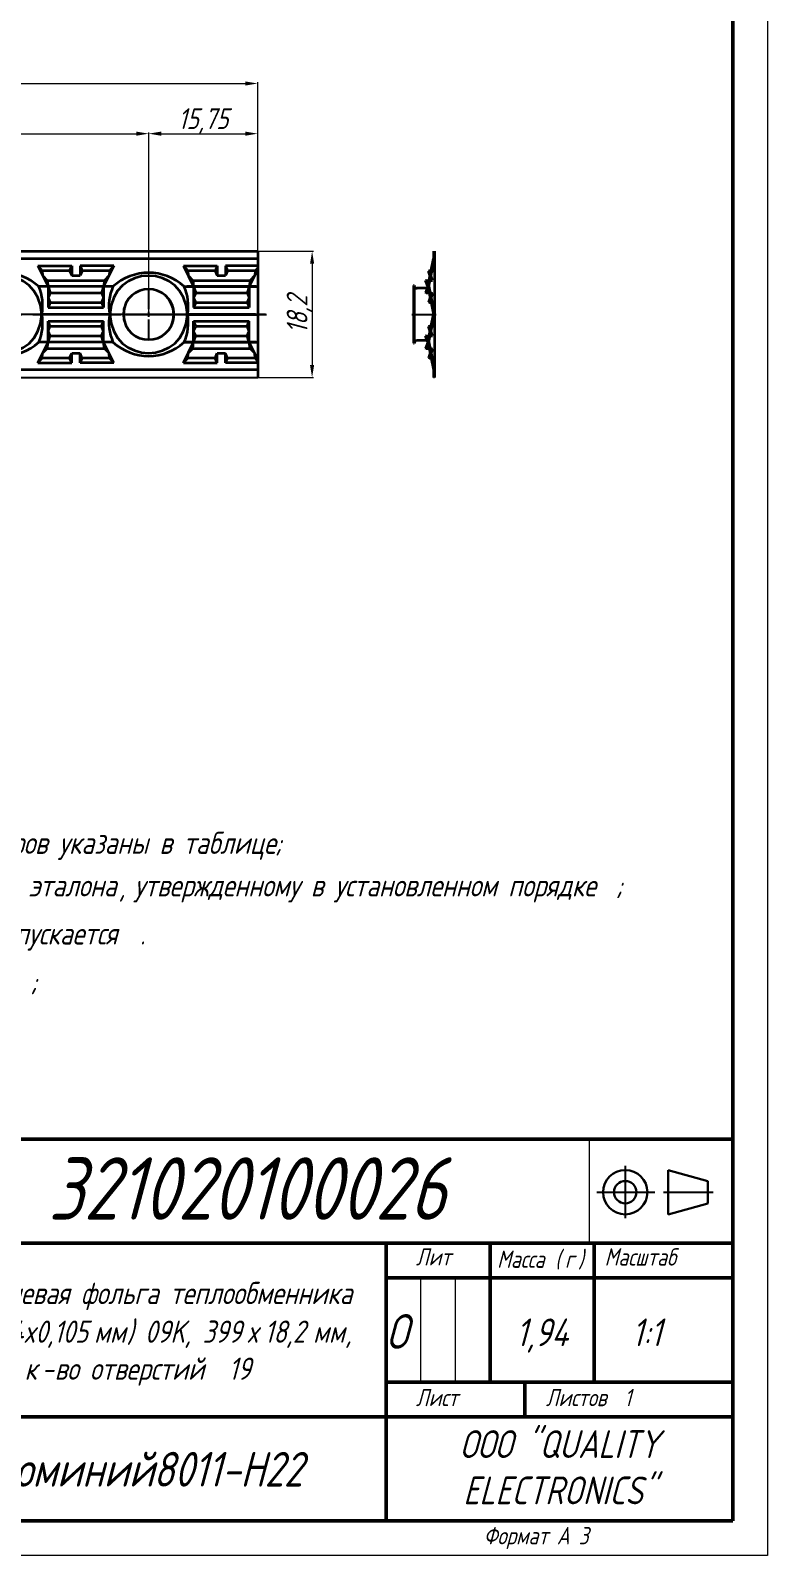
# Model space of a CAD drawing. Header units: millimetres. Extents: x 937859 to 970574, y 987894 to 996517.
# Drawn here: x 940379.3 to 940485.5, y 989516.6 to 989736.4 of the extents above; entities that cross this region are included whole.
import ezdxf

# ---------------------------------------------------------------- set-up
doc = ezdxf.new("R2010")
doc.units = ezdxf.units.MM
doc.header["$LTSCALE"] = 0.5
doc.linetypes.add('CENTER2', pattern=[28.575, 19.05, -3.175, 3.175, -3.175])
doc.layers.add('layer 1', color=7, linetype='Continuous')
doc.layers.add('Text', color=7, linetype='Continuous')
doc.layers.add('MD_Annotation', color=7, linetype='Continuous', lineweight=20)
doc.styles.add('MtXpl_Calibri', font='GOST_A.TTF', dxfattribs={"oblique": 15})
doc.styles.get("Standard").update_dxf_attribs({"font": 'GOST_A.TTF', "oblique": 15})

msp = doc.modelspace()

# ---------------------------------------------------------------- linework, layer by layer
at = {"lineweight": 5}
for p, q in [((940485.542, 989813.584), (940485.542, 989516.584)), ((940203.979, 989728.727), (940410.241, 989728.727)), ((940412.041, 989695.514), (940412.041, 989728.907)), ((940209.217, 989721.497), (940394.514, 989721.497)), ((940396.314, 989695.52), (940396.314, 989721.677)), ((940396.314, 989695.52), (940396.314, 989721.677)), ((940398.114, 989721.497), (940410.241, 989721.497)), ((940412.041, 989695.514), (940412.041, 989721.677)), ((940412.103, 989704.546), (940420.055, 989704.546)), ((940419.875, 989702.746), (940419.875, 989688.156)), ((940412.103, 989686.356), (940420.055, 989686.356)), ((940459.854, 989561.584), (940459.854, 989576.584)), ((940435.542, 989541.584), (940435.542, 989556.584)), ((940440.542, 989541.584), (940440.542, 989556.584)), ((940440.542, 989541.584), (940440.542, 989556.584)), ((940485.542, 989516.584), (940065.542, 989516.584))]:
    msp.add_line(p, q, dxfattribs=at)
at = {"lineweight": 50}
for p, q in [((940480.542, 989808.584), (940480.542, 989521.584)), ((940295.542, 989576.584), (940480.542, 989576.584)), ((940480.542, 989576.584), (940480.542, 989521.584)), ((940360.542, 989561.584), (940480.542, 989561.584)), ((940430.542, 989561.584), (940430.542, 989521.584)), ((940445.542, 989541.584), (940445.542, 989561.584)), ((940445.542, 989541.584), (940445.542, 989561.584)), ((940460.542, 989541.584), (940460.542, 989561.584)), ((940460.542, 989541.584), (940460.542, 989561.584)), ((940430.542, 989556.584), (940480.542, 989556.584)), ((940430.542, 989541.584), (940480.542, 989541.584)), ((940450.542, 989536.584), (940450.542, 989541.584)), ((940360.542, 989536.584), (940480.542, 989536.584)), ((940480.542, 989521.584), (940085.542, 989521.584)), ((940480.542, 989521.584), (940295.542, 989521.584))]:
    msp.add_line(p, q, dxfattribs=at)
at = {"linetype": 'CENTER2'}
for p, q in [((940396.314, 989696.188), (940396.314, 989699.231)), ((940208.147, 989695.451), (940413.28, 989695.451)), ((940392.54, 989695.457), (940395.583, 989695.457)), ((940396.314, 989691.683), (940396.314, 989694.726)), ((940397.045, 989695.457), (940400.088, 989695.457))]:
    msp.add_line(p, q, dxfattribs=at)
for p, q in [((940413.153, 989695.457), (940201.33, 989695.457)), ((940434.259, 989695.446), (940437.756, 989695.446)), ((940307.11, 989686.356), (940412.041, 989686.356)), ((940437.501, 989686.356), (940437.362, 989686.356)), ((940480.542, 989576.584), (940480.542, 989521.584)), ((940465.032, 989572.748), (940465.032, 989565.204)), ((940460.938, 989568.939), (940469.313, 989568.939)), ((940470.55, 989568.939), (940477.689, 989568.939))]:
    msp.add_line(p, q)
at = {"linetype": 'Continuous'}
for p, q in [((940395.948, 989695.457), (940396.679, 989695.457)), ((940396.314, 989695.092), (940396.314, 989695.823))]:
    msp.add_line(p, q, dxfattribs=at)
at = {"lineweight": 30}
for p, q in [((940471.202, 989572.134), (940476.94, 989570.556)), ((940471.202, 989568.939), (940471.202, 989572.134)), ((940476.94, 989570.556), (940476.94, 989568.939)), ((940471.202, 989565.743), (940471.202, 989568.939)), ((940476.94, 989567.321), (940471.202, 989565.743)), ((940476.94, 989568.939), (940476.94, 989567.321))]:
    msp.add_line(p, q, dxfattribs=at)
msp.add_circle((940396.314, 989695.457), 3.654)
msp.add_circle((940396.314, 989695.457), 3.654)
for radius in [3.196, 1.618]:
    msp.add_circle((940465.032, 989568.939), radius, dxfattribs=at)
at = {"lineweight": 5}
for points in [[(940410.241, 989729.027), (940410.241, 989728.427), (940412.041, 989728.727)], [(940394.514, 989721.797), (940394.514, 989721.197), (940396.314, 989721.497)], [(940398.114, 989721.797), (940398.114, 989721.197), (940396.314, 989721.497)], [(940410.241, 989721.797), (940410.241, 989721.197), (940412.041, 989721.497)], [(940419.575, 989702.746), (940420.175, 989702.746), (940419.875, 989704.546)], [(940419.575, 989688.156), (940420.175, 989688.156), (940419.875, 989686.356)]]:
    msp.add_solid(points, dxfattribs=at)
at = {"layer": 'layer 1', "lineweight": 35}
for points in [[(940307.11, 989704.546), (940307.11, 989704.546), (940412.041, 989704.546), (940412.041, 989704.546)], [(940412.041, 989703.436), (940412.041, 989703.436), (940307.11, 989703.436), (940307.11, 989703.436)], [(940412.041, 989703.436), (940412.041, 989703.436), (940307.11, 989703.436), (940307.11, 989703.436)], [(940412.041, 989704.546), (940412.041, 989704.546), (940412.041, 989695.451), (940412.041, 989686.356)], [(940436.575, 989699.458), (940436.575, 989699.458), (940437.362, 989703.436), (940437.362, 989703.436)], [(940436.691, 989699.458), (940436.691, 989699.458), (940437.501, 989703.436), (940437.501, 989703.436)], [(940437.362, 989704.546), (940437.362, 989704.546), (940437.362, 989703.436), (940437.362, 989703.436)], [(940437.501, 989704.546), (940437.501, 989704.546), (940437.501, 989695.451), (940437.501, 989686.356)], [(940380.911, 989695.457), (940380.548, 989702.896), (940370.085, 989702.876), (940369.717, 989695.457)], [(940380.471, 989699.458), (940377.545, 989702.096), (940373.093, 989702.126), (940370.179, 989699.458)], [(940380.309, 989702.442), (940380.309, 989702.442), (940385.212, 989702.442), (940385.212, 989702.442)], [(940380.309, 989702.442), (940380.309, 989702.442), (940380.957, 989701.748), (940380.957, 989701.748)], [(940380.309, 989702.442), (940380.309, 989702.442), (940381.813, 989699.458), (940381.813, 989699.458)], [(940380.957, 989701.748), (940380.957, 989701.748), (940381.003, 989701.054), (940381.003, 989701.054)], [(940385.212, 989701.748), (940385.212, 989701.748), (940380.957, 989701.748), (940380.957, 989701.748)], [(940381.003, 989701.054), (940381.003, 989701.054), (940381.674, 989700.36), (940381.674, 989700.36)], [(940385.212, 989702.442), (940385.212, 989702.442), (940384.912, 989701.748), (940384.912, 989701.748)], [(940384.912, 989701.748), (940384.912, 989701.748), (940385.212, 989701.054), (940385.212, 989701.054)], [(940385.212, 989702.442), (940385.212, 989702.442), (940385.212, 989701.054), (940385.212, 989701.054)], [(940385.212, 989701.054), (940385.212, 989701.054), (940386.415, 989701.054), (940386.415, 989701.054)], [(940391.295, 989702.442), (940391.295, 989702.442), (940386.415, 989702.442), (940386.415, 989702.442)], [(940386.415, 989702.442), (940386.415, 989702.442), (940386.415, 989701.054), (940386.415, 989701.054)], [(940386.415, 989702.442), (940386.415, 989702.442), (940386.716, 989701.748), (940386.716, 989701.748)], [(940390.647, 989701.748), (940390.647, 989701.748), (940386.415, 989701.748), (940386.415, 989701.748)], [(940386.716, 989701.748), (940386.716, 989701.748), (940386.415, 989701.054), (940386.415, 989701.054)], [(940391.295, 989702.442), (940391.295, 989702.442), (940389.815, 989699.458), (940389.815, 989699.458)], [(940390.601, 989701.054), (940390.601, 989701.054), (940389.93, 989700.36), (940389.93, 989700.36)], [(940390.647, 989701.748), (940390.647, 989701.748), (940390.601, 989701.054), (940390.601, 989701.054)], [(940391.295, 989702.442), (940391.295, 989702.442), (940390.647, 989701.748), (940390.647, 989701.748)], [(940401.911, 989695.457), (940401.564, 989702.876), (940391.023, 989702.886), (940390.717, 989695.457)], [(940401.448, 989699.458), (940398.523, 989702.113), (940394.081, 989702.113), (940391.156, 989699.458)], [(940401.309, 989702.442), (940401.309, 989702.442), (940406.189, 989702.442), (940406.189, 989702.442)], [(940401.309, 989702.442), (940401.309, 989702.442), (940401.957, 989701.748), (940401.957, 989701.748)], [(940401.309, 989702.442), (940401.309, 989702.442), (940402.79, 989699.458), (940402.79, 989699.458)], [(940401.957, 989701.748), (940401.957, 989701.748), (940402.003, 989701.054), (940402.003, 989701.054)], [(940406.189, 989701.748), (940406.189, 989701.748), (940401.957, 989701.748), (940401.957, 989701.748)], [(940402.003, 989701.054), (940402.003, 989701.054), (940402.674, 989700.36), (940402.674, 989700.36)], [(940406.189, 989702.442), (940406.189, 989702.442), (940405.889, 989701.748), (940405.889, 989701.748)], [(940405.889, 989701.748), (940405.889, 989701.748), (940406.189, 989701.054), (940406.189, 989701.054)], [(940406.189, 989702.442), (940406.189, 989702.442), (940406.189, 989701.054), (940406.189, 989701.054)], [(940406.189, 989701.054), (940406.189, 989701.054), (940407.392, 989701.054), (940407.392, 989701.054)], [(940412.041, 989702.442), (940412.041, 989702.442), (940407.392, 989702.442), (940407.392, 989702.442)], [(940407.392, 989702.442), (940407.392, 989702.442), (940407.392, 989701.054), (940407.392, 989701.054)], [(940407.392, 989702.442), (940407.392, 989702.442), (940407.693, 989701.748), (940407.693, 989701.748)], [(940411.647, 989701.748), (940411.647, 989701.748), (940407.392, 989701.748), (940407.392, 989701.748)], [(940407.693, 989701.748), (940407.693, 989701.748), (940407.392, 989701.054), (940407.392, 989701.054)], [(940412.041, 989701.956), (940412.041, 989701.956), (940410.792, 989699.458), (940410.792, 989699.458)], [(940411.601, 989701.054), (940411.601, 989701.054), (940410.93, 989700.36), (940410.93, 989700.36)], [(940411.647, 989701.748), (940411.647, 989701.748), (940411.601, 989701.054), (940411.601, 989701.054)], [(940412.041, 989702.187), (940412.041, 989702.187), (940411.647, 989701.748), (940411.647, 989701.748)], [(940436.784, 989701.748), (940436.784, 989701.748), (940436.668, 989701.702), (940436.668, 989701.702)], [(940437.107, 989700.36), (940437.107, 989700.36), (940436.668, 989701.702), (940436.668, 989701.702)], [(940437.223, 989700.383), (940437.223, 989700.383), (940436.784, 989701.748), (940436.784, 989701.748)], [(940436.784, 989701.748), (940436.784, 989701.748), (940437.385, 989701.748), (940437.385, 989701.748)], [(940437.177, 989702.442), (940437.177, 989702.442), (940437.385, 989701.748), (940437.385, 989701.748)], [(940437.292, 989702.442), (940437.292, 989702.442), (940437.501, 989701.794), (940437.501, 989701.794)], [(940437.385, 989701.748), (940437.385, 989701.748), (940437.501, 989701.794), (940437.501, 989701.794)], [(940380.911, 989695.457), (940381.161, 989696.797), (940381.005, 989698.205), (940380.471, 989699.458)], [(940391.156, 989699.458), (940391.156, 989699.458), (940380.471, 989699.458), (940380.471, 989699.458)], [(940390.809, 989699.458), (940390.809, 989699.458), (940380.818, 989699.458), (940380.818, 989699.458)], [(940381.674, 989700.36), (940381.674, 989700.36), (940389.93, 989700.36), (940389.93, 989700.36)], [(940381.674, 989700.36), (940381.674, 989700.36), (940381.813, 989699.458), (940381.813, 989699.458)], [(940381.813, 989699.458), (940381.813, 989699.458), (940381.813, 989696.452), (940381.813, 989696.452)], [(940381.813, 989699.458), (940381.813, 989699.458), (940382.113, 989698.556), (940382.113, 989698.556)], [(940389.815, 989699.458), (940389.815, 989699.458), (940389.514, 989698.556), (940389.514, 989698.556)], [(940389.93, 989700.36), (940389.93, 989700.36), (940389.815, 989699.458), (940389.815, 989699.458)], [(940389.815, 989699.458), (940389.815, 989699.458), (940389.815, 989696.452), (940389.815, 989696.452)], [(940391.156, 989699.458), (940390.641, 989698.189), (940390.398, 989696.809), (940390.717, 989695.457)], [(940399.945, 989695.457), (940399.717, 989700.289), (940392.899, 989700.303), (940392.66, 989695.457)], [(940401.911, 989695.457), (940402.167, 989696.724), (940401.989, 989698.286), (940401.448, 989699.458)], [(940401.448, 989699.458), (940401.448, 989699.458), (940412.041, 989699.458), (940412.041, 989699.458)], [(940411.786, 989699.458), (940411.786, 989699.458), (940401.795, 989699.458), (940401.795, 989699.458)], [(940402.674, 989700.36), (940402.674, 989700.36), (940410.93, 989700.36), (940410.93, 989700.36)], [(940402.674, 989700.36), (940402.674, 989700.36), (940402.79, 989699.458), (940402.79, 989699.458)], [(940402.79, 989699.458), (940402.79, 989699.458), (940402.79, 989696.452), (940402.79, 989696.452)], [(940402.79, 989699.458), (940402.79, 989699.458), (940403.09, 989698.556), (940403.09, 989698.556)], [(940410.792, 989699.458), (940410.792, 989699.458), (940410.491, 989698.556), (940410.491, 989698.556)], [(940410.93, 989700.36), (940410.93, 989700.36), (940410.792, 989699.458), (940410.792, 989699.458)], [(940410.792, 989699.458), (940410.792, 989699.458), (940410.792, 989696.452), (940410.792, 989696.452)], [(940434.61, 989699.597), (940434.61, 989699.597), (940434.494, 989699.597), (940434.494, 989699.597)], [(940434.494, 989699.597), (940434.494, 989699.597), (940434.494, 989691.294), (940434.494, 989691.294)], [(940434.61, 989699.597), (940434.61, 989699.597), (940434.61, 989691.294), (940434.61, 989691.294)], [(940434.61, 989699.597), (940434.61, 989699.597), (940434.633, 989699.458), (940434.633, 989699.458)], [(940436.483, 989699.227), (940436.483, 989699.227), (940435.003, 989699.227), (940435.003, 989699.227)], [(940436.321, 989700.36), (940436.321, 989700.36), (940436.228, 989700.314), (940436.228, 989700.314)], [(940436.575, 989699.458), (940436.575, 989699.458), (940436.228, 989700.314), (940436.228, 989700.314)], [(940436.575, 989699.458), (940436.575, 989699.458), (940436.228, 989698.602), (940436.228, 989698.602)], [(940436.691, 989699.458), (940436.691, 989699.458), (940436.321, 989700.36), (940436.321, 989700.36)], [(940436.321, 989700.36), (940436.321, 989700.36), (940437.107, 989700.36), (940437.107, 989700.36)], [(940436.691, 989699.458), (940436.691, 989699.458), (940436.321, 989698.556), (940436.321, 989698.556)], [(940436.575, 989699.458), (940436.575, 989699.458), (940437.362, 989695.457), (940437.362, 989695.457)], [(940436.691, 989699.458), (940436.691, 989699.458), (940437.501, 989695.457), (940437.501, 989695.457)], [(940437.107, 989700.36), (940437.107, 989700.36), (940437.223, 989700.383), (940437.223, 989700.383)], [(940382.113, 989698.556), (940382.113, 989698.556), (940381.813, 989697.862), (940381.813, 989697.862)], [(940381.813, 989697.862), (940381.813, 989697.862), (940382.113, 989697.145), (940382.113, 989697.145)], [(940382.113, 989697.145), (940382.113, 989697.145), (940381.813, 989696.452), (940381.813, 989696.452)], [(940382.113, 989698.556), (940382.113, 989698.556), (940389.514, 989698.556), (940389.514, 989698.556)], [(940382.113, 989697.145), (940382.113, 989697.145), (940389.514, 989697.145), (940389.514, 989697.145)], [(940389.514, 989698.556), (940389.514, 989698.556), (940389.815, 989697.862), (940389.815, 989697.862)], [(940389.815, 989697.862), (940389.815, 989697.862), (940389.514, 989697.145), (940389.514, 989697.145)], [(940389.514, 989697.145), (940389.514, 989697.145), (940389.815, 989696.452), (940389.815, 989696.452)], [(940403.09, 989698.556), (940403.09, 989698.556), (940402.79, 989697.862), (940402.79, 989697.862)], [(940402.79, 989697.862), (940402.79, 989697.862), (940403.09, 989697.145), (940403.09, 989697.145)], [(940403.09, 989697.145), (940403.09, 989697.145), (940402.79, 989696.452), (940402.79, 989696.452)], [(940403.09, 989698.556), (940403.09, 989698.556), (940410.491, 989698.556), (940410.491, 989698.556)], [(940403.09, 989697.145), (940403.09, 989697.145), (940410.491, 989697.145), (940410.491, 989697.145)], [(940410.491, 989698.556), (940410.491, 989698.556), (940410.792, 989697.862), (940410.792, 989697.862)], [(940410.792, 989697.862), (940410.792, 989697.862), (940410.491, 989697.145), (940410.491, 989697.145)], [(940410.491, 989697.145), (940410.491, 989697.145), (940410.792, 989696.452), (940410.792, 989696.452)], [(940436.321, 989698.556), (940436.321, 989698.556), (940436.228, 989698.602), (940436.228, 989698.602)], [(940436.321, 989698.556), (940436.321, 989698.556), (940437.107, 989698.556), (940437.107, 989698.556)], [(940437.107, 989698.556), (940437.107, 989698.556), (940436.668, 989697.192), (940436.668, 989697.192)], [(940436.784, 989697.145), (940436.784, 989697.145), (940436.668, 989697.192), (940436.668, 989697.192)], [(940437.223, 989698.51), (940437.223, 989698.51), (940436.784, 989697.145), (940436.784, 989697.145)], [(940436.784, 989697.145), (940436.784, 989697.145), (940437.385, 989697.145), (940437.385, 989697.145)], [(940437.107, 989698.556), (940437.107, 989698.556), (940437.223, 989698.51), (940437.223, 989698.51)], [(940437.177, 989696.475), (940437.177, 989696.475), (940437.385, 989697.145), (940437.385, 989697.145)], [(940437.292, 989696.452), (940437.292, 989696.452), (940437.501, 989697.122), (940437.501, 989697.122)], [(940437.385, 989697.145), (940437.385, 989697.145), (940437.501, 989697.122), (940437.501, 989697.122)], [(940380.471, 989691.456), (940381.014, 989692.705), (940381.155, 989694.121), (940380.911, 989695.457)], [(940390.717, 989695.457), (940390.717, 989695.457), (940380.911, 989695.457), (940380.911, 989695.457)], [(940390.717, 989695.457), (940390.717, 989695.457), (940380.911, 989695.457), (940380.911, 989695.457)], [(940381.813, 989696.452), (940381.813, 989696.452), (940389.815, 989696.452), (940389.815, 989696.452)], [(940381.813, 989691.456), (940381.813, 989691.456), (940381.813, 989694.463), (940381.813, 989694.463)], [(940382.113, 989693.746), (940382.113, 989693.746), (940381.813, 989694.463), (940381.813, 989694.463)], [(940381.813, 989694.463), (940381.813, 989694.463), (940389.815, 989694.463), (940389.815, 989694.463)], [(940389.514, 989693.746), (940389.514, 989693.746), (940389.815, 989694.463), (940389.815, 989694.463)], [(940389.815, 989691.456), (940389.815, 989691.456), (940389.815, 989694.463), (940389.815, 989694.463)], [(940390.717, 989695.457), (940390.401, 989694.157), (940390.639, 989692.675), (940391.156, 989691.456)], [(940401.448, 989691.456), (940401.989, 989692.569), (940402.166, 989694.245), (940401.911, 989695.457)], [(940411.694, 989695.457), (940411.694, 989695.457), (940401.911, 989695.457), (940401.911, 989695.457)], [(940401.911, 989695.457), (940401.911, 989695.457), (940412.041, 989695.457), (940412.041, 989695.457)], [(940402.79, 989696.452), (940402.79, 989696.452), (940410.792, 989696.452), (940410.792, 989696.452)], [(940402.79, 989691.456), (940402.79, 989691.456), (940402.79, 989694.463), (940402.79, 989694.463)], [(940403.09, 989693.746), (940403.09, 989693.746), (940402.79, 989694.463), (940402.79, 989694.463)], [(940402.79, 989694.463), (940402.79, 989694.463), (940410.792, 989694.463), (940410.792, 989694.463)], [(940410.491, 989693.746), (940410.491, 989693.746), (940410.792, 989694.463), (940410.792, 989694.463)], [(940410.792, 989691.456), (940410.792, 989691.456), (940410.792, 989694.463), (940410.792, 989694.463)], [(940436.575, 989691.456), (940436.575, 989691.456), (940437.362, 989695.457), (940437.362, 989695.457)], [(940436.691, 989691.456), (940436.691, 989691.456), (940437.501, 989695.457), (940437.501, 989695.457)], [(940437.177, 989694.439), (940437.177, 989694.439), (940437.385, 989693.746), (940437.385, 989693.746)], [(940437.292, 989694.463), (940437.292, 989694.463), (940437.501, 989693.792), (940437.501, 989693.792)], [(940381.813, 989693.052), (940381.813, 989693.052), (940382.113, 989693.746), (940382.113, 989693.746)], [(940382.113, 989692.358), (940382.113, 989692.358), (940381.813, 989693.052), (940381.813, 989693.052)], [(940381.813, 989691.456), (940381.813, 989691.456), (940382.113, 989692.358), (940382.113, 989692.358)], [(940382.113, 989693.746), (940382.113, 989693.746), (940389.514, 989693.746), (940389.514, 989693.746)], [(940382.113, 989692.358), (940382.113, 989692.358), (940389.514, 989692.358), (940389.514, 989692.358)], [(940389.815, 989693.052), (940389.815, 989693.052), (940389.514, 989693.746), (940389.514, 989693.746)], [(940389.514, 989692.358), (940389.514, 989692.358), (940389.815, 989693.052), (940389.815, 989693.052)], [(940389.815, 989691.456), (940389.815, 989691.456), (940389.514, 989692.358), (940389.514, 989692.358)], [(940402.79, 989693.052), (940402.79, 989693.052), (940403.09, 989693.746), (940403.09, 989693.746)], [(940403.09, 989692.358), (940403.09, 989692.358), (940402.79, 989693.052), (940402.79, 989693.052)], [(940402.79, 989691.456), (940402.79, 989691.456), (940403.09, 989692.358), (940403.09, 989692.358)], [(940403.09, 989693.746), (940403.09, 989693.746), (940410.491, 989693.746), (940410.491, 989693.746)], [(940403.09, 989692.358), (940403.09, 989692.358), (940410.491, 989692.358), (940410.491, 989692.358)], [(940410.792, 989693.052), (940410.792, 989693.052), (940410.491, 989693.746), (940410.491, 989693.746)], [(940410.491, 989692.358), (940410.491, 989692.358), (940410.792, 989693.052), (940410.792, 989693.052)], [(940410.792, 989691.456), (940410.792, 989691.456), (940410.491, 989692.358), (940410.491, 989692.358)], [(940436.321, 989692.358), (940436.321, 989692.358), (940436.228, 989692.312), (940436.228, 989692.312)], [(940436.575, 989691.456), (940436.575, 989691.456), (940436.228, 989692.312), (940436.228, 989692.312)], [(940436.691, 989691.456), (940436.691, 989691.456), (940436.321, 989692.358), (940436.321, 989692.358)], [(940436.321, 989692.358), (940436.321, 989692.358), (940437.107, 989692.358), (940437.107, 989692.358)], [(940436.784, 989693.746), (940436.784, 989693.746), (940436.668, 989693.723), (940436.668, 989693.723)], [(940437.107, 989692.358), (940437.107, 989692.358), (940436.668, 989693.723), (940436.668, 989693.723)], [(940437.223, 989692.381), (940437.223, 989692.381), (940436.784, 989693.746), (940436.784, 989693.746)], [(940436.784, 989693.746), (940436.784, 989693.746), (940437.385, 989693.746), (940437.385, 989693.746)], [(940437.107, 989692.358), (940437.107, 989692.358), (940437.223, 989692.381), (940437.223, 989692.381)], [(940437.385, 989693.746), (940437.385, 989693.746), (940437.501, 989693.792), (940437.501, 989693.792)], [(940370.179, 989691.456), (940373.13, 989688.771), (940377.509, 989688.802), (940380.471, 989691.456)], [(940380.309, 989688.449), (940380.309, 989688.449), (940381.813, 989691.456), (940381.813, 989691.456)], [(940391.156, 989691.456), (940391.156, 989691.456), (940380.471, 989691.456), (940380.471, 989691.456)], [(940390.809, 989691.456), (940390.809, 989691.456), (940380.818, 989691.456), (940380.818, 989691.456)], [(940381.003, 989689.86), (940381.003, 989689.86), (940381.674, 989690.554), (940381.674, 989690.554)], [(940381.674, 989690.554), (940381.674, 989690.554), (940381.813, 989691.456), (940381.813, 989691.456)], [(940381.674, 989690.554), (940381.674, 989690.554), (940389.93, 989690.554), (940389.93, 989690.554)], [(940389.93, 989690.554), (940389.93, 989690.554), (940389.815, 989691.456), (940389.815, 989691.456)], [(940391.295, 989688.449), (940391.295, 989688.449), (940389.815, 989691.456), (940389.815, 989691.456)], [(940390.601, 989689.86), (940390.601, 989689.86), (940389.93, 989690.554), (940389.93, 989690.554)], [(940391.156, 989691.456), (940394.158, 989688.781), (940398.447, 989688.781), (940401.448, 989691.456)], [(940401.309, 989688.449), (940401.309, 989688.449), (940402.79, 989691.456), (940402.79, 989691.456)], [(940401.448, 989691.456), (940401.448, 989691.456), (940412.041, 989691.456), (940412.041, 989691.456)], [(940411.786, 989691.456), (940411.786, 989691.456), (940401.795, 989691.456), (940401.795, 989691.456)], [(940402.003, 989689.86), (940402.003, 989689.86), (940402.674, 989690.554), (940402.674, 989690.554)], [(940402.674, 989690.554), (940402.674, 989690.554), (940402.79, 989691.456), (940402.79, 989691.456)], [(940402.674, 989690.554), (940402.674, 989690.554), (940410.93, 989690.554), (940410.93, 989690.554)], [(940410.93, 989690.554), (940410.93, 989690.554), (940410.792, 989691.456), (940410.792, 989691.456)], [(940412.041, 989688.958), (940412.041, 989688.958), (940410.792, 989691.456), (940410.792, 989691.456)], [(940411.601, 989689.86), (940411.601, 989689.86), (940410.93, 989690.554), (940410.93, 989690.554)], [(940434.494, 989691.294), (940434.494, 989691.294), (940434.61, 989691.294), (940434.61, 989691.294)], [(940435.003, 989691.687), (940435.003, 989691.687), (940434.841, 989691.664), (940434.841, 989691.664)], [(940436.483, 989691.687), (940436.483, 989691.687), (940435.003, 989691.687), (940435.003, 989691.687)], [(940436.575, 989691.456), (940436.575, 989691.456), (940436.228, 989690.6), (940436.228, 989690.6)], [(940436.321, 989690.554), (940436.321, 989690.554), (940436.228, 989690.6), (940436.228, 989690.6)], [(940436.691, 989691.456), (940436.691, 989691.456), (940436.321, 989690.554), (940436.321, 989690.554)], [(940436.321, 989690.554), (940436.321, 989690.554), (940437.107, 989690.554), (940437.107, 989690.554)], [(940436.575, 989691.456), (940436.575, 989691.456), (940437.362, 989687.455), (940437.362, 989687.455)], [(940437.107, 989690.554), (940437.107, 989690.554), (940436.668, 989689.189), (940436.668, 989689.189)], [(940436.691, 989691.456), (940436.691, 989691.456), (940437.501, 989687.455), (940437.501, 989687.455)], [(940437.223, 989690.508), (940437.223, 989690.508), (940436.784, 989689.166), (940436.784, 989689.166)], [(940437.107, 989690.554), (940437.107, 989690.554), (940437.223, 989690.508), (940437.223, 989690.508)], [(940380.309, 989688.449), (940380.309, 989688.449), (940380.957, 989689.166), (940380.957, 989689.166)], [(940380.309, 989688.449), (940380.309, 989688.449), (940385.212, 989688.449), (940385.212, 989688.449)], [(940380.957, 989689.166), (940380.957, 989689.166), (940381.003, 989689.86), (940381.003, 989689.86)], [(940385.212, 989689.166), (940385.212, 989689.166), (940380.957, 989689.166), (940380.957, 989689.166)], [(940384.912, 989689.166), (940384.912, 989689.166), (940385.212, 989689.86), (940385.212, 989689.86)], [(940385.212, 989688.449), (940385.212, 989688.449), (940384.912, 989689.166), (940384.912, 989689.166)], [(940385.212, 989689.86), (940385.212, 989689.86), (940386.415, 989689.86), (940386.415, 989689.86)], [(940385.212, 989688.449), (940385.212, 989688.449), (940385.212, 989689.86), (940385.212, 989689.86)], [(940386.415, 989688.449), (940386.415, 989688.449), (940386.415, 989689.86), (940386.415, 989689.86)], [(940386.716, 989689.166), (940386.716, 989689.166), (940386.415, 989689.86), (940386.415, 989689.86)], [(940390.647, 989689.166), (940390.647, 989689.166), (940386.415, 989689.166), (940386.415, 989689.166)], [(940386.415, 989688.449), (940386.415, 989688.449), (940386.716, 989689.166), (940386.716, 989689.166)], [(940391.295, 989688.449), (940391.295, 989688.449), (940386.415, 989688.449), (940386.415, 989688.449)], [(940390.647, 989689.166), (940390.647, 989689.166), (940390.601, 989689.86), (940390.601, 989689.86)], [(940391.295, 989688.449), (940391.295, 989688.449), (940390.647, 989689.166), (940390.647, 989689.166)], [(940401.309, 989688.449), (940401.309, 989688.449), (940401.957, 989689.166), (940401.957, 989689.166)], [(940401.309, 989688.449), (940401.309, 989688.449), (940406.189, 989688.449), (940406.189, 989688.449)], [(940401.957, 989689.166), (940401.957, 989689.166), (940402.003, 989689.86), (940402.003, 989689.86)], [(940406.189, 989689.166), (940406.189, 989689.166), (940401.957, 989689.166), (940401.957, 989689.166)], [(940405.889, 989689.166), (940405.889, 989689.166), (940406.189, 989689.86), (940406.189, 989689.86)], [(940406.189, 989688.449), (940406.189, 989688.449), (940405.889, 989689.166), (940405.889, 989689.166)], [(940406.189, 989689.86), (940406.189, 989689.86), (940407.392, 989689.86), (940407.392, 989689.86)], [(940406.189, 989688.449), (940406.189, 989688.449), (940406.189, 989689.86), (940406.189, 989689.86)], [(940407.392, 989688.449), (940407.392, 989688.449), (940407.392, 989689.86), (940407.392, 989689.86)], [(940407.693, 989689.166), (940407.693, 989689.166), (940407.392, 989689.86), (940407.392, 989689.86)], [(940411.647, 989689.166), (940411.647, 989689.166), (940407.392, 989689.166), (940407.392, 989689.166)], [(940407.392, 989688.449), (940407.392, 989688.449), (940407.693, 989689.166), (940407.693, 989689.166)], [(940412.041, 989688.449), (940412.041, 989688.449), (940407.392, 989688.449), (940407.392, 989688.449)], [(940411.647, 989689.166), (940411.647, 989689.166), (940411.601, 989689.86), (940411.601, 989689.86)], [(940412.041, 989688.727), (940412.041, 989688.727), (940411.647, 989689.166), (940411.647, 989689.166)], [(940436.784, 989689.166), (940436.784, 989689.166), (940436.668, 989689.189), (940436.668, 989689.189)], [(940436.784, 989689.166), (940436.784, 989689.166), (940437.385, 989689.166), (940437.385, 989689.166)], [(940437.177, 989688.473), (940437.177, 989688.473), (940437.385, 989689.166), (940437.385, 989689.166)], [(940437.292, 989688.449), (940437.292, 989688.449), (940437.501, 989689.12), (940437.501, 989689.12)], [(940437.385, 989689.166), (940437.385, 989689.166), (940437.501, 989689.12), (940437.501, 989689.12)], [(940412.041, 989687.455), (940412.041, 989687.455), (940307.11, 989687.455), (940307.11, 989687.455)], [(940412.041, 989687.455), (940412.041, 989687.455), (940307.11, 989687.455), (940307.11, 989687.455)], [(940437.362, 989687.455), (940437.362, 989687.455), (940437.362, 989686.906), (940437.362, 989686.356)]]:
    msp.add_open_spline(points, degree=3, dxfattribs=at)
for points, knots in [([(940434.633, 989699.458), (940434.633, 989699.458), (940434.633, 989699.458), (940434.725, 989699.343), (940434.725, 989699.343)], [0.2, 0.2, 0.2, 0.2, 0.20000001, 0.4, 0.4, 0.4, 0.4]), ([(940434.725, 989699.343), (940434.725, 989699.343), (940434.725, 989699.343), (940434.841, 989699.25), (940434.841, 989699.25)], [0.4, 0.4, 0.4, 0.4, 0.40000001, 0.6, 0.6, 0.6, 0.6]), ([(940434.841, 989699.25), (940434.841, 989699.25), (940434.841, 989699.25), (940435.003, 989699.227), (940435.003, 989699.227)], [0.6, 0.6, 0.6, 0.6, 0.60000001, 1, 1, 1, 1]), ([(940369.717, 989695.457), (940369.717, 989695.457), (940370.074, 989688.031), (940380.556, 989688.008), (940380.911, 989695.457)], [0.33333333, 0.33333333, 0.33333333, 0.33333333, 0.33333334, 1, 1, 1, 1]), ([(940390.717, 989695.457), (940390.717, 989695.457), (940390.99, 989688.026), (940401.596, 989688.035), (940401.911, 989695.457)], [0.33333333, 0.33333333, 0.33333333, 0.33333333, 0.33333334, 1, 1, 1, 1]), ([(940392.66, 989695.457), (940392.66, 989695.457), (940392.858, 989690.602), (940399.758, 989690.615), (940399.945, 989695.457)], [0.33333333, 0.33333333, 0.33333333, 0.33333333, 0.33333334, 1, 1, 1, 1]), ([(940434.633, 989691.456), (940434.633, 989691.456), (940434.633, 989691.456), (940434.61, 989691.294), (940434.61, 989691.294)], [0.6, 0.6, 0.6, 0.6, 0.60000001, 1, 1, 1, 1]), ([(940434.725, 989691.572), (940434.725, 989691.572), (940434.725, 989691.572), (940434.633, 989691.456), (940434.633, 989691.456)], [0.4, 0.4, 0.4, 0.4, 0.40000001, 0.6, 0.6, 0.6, 0.6]), ([(940434.841, 989691.664), (940434.841, 989691.664), (940434.841, 989691.664), (940434.725, 989691.572), (940434.725, 989691.572)], [0.2, 0.2, 0.2, 0.2, 0.20000001, 0.4, 0.4, 0.4, 0.4])]:
    msp.add_open_spline(points, degree=3, knots=knots, dxfattribs=at)

# ---------------------------------------------------------------- texts
at = {"oblique": 15}
for s, height, p in [('   321020100026', 9, (940367.977, 989564.972)), ('Лит', 2.5, (940434.835, 989558.378)), ('Масса', 2.5, (940446.544, 989558.04)), ('(', 2.5, (940454.903, 989558.04)), (')', 2.5, (940458.242, 989558.04)), ('Масштаб', 2.5, (940462.05, 989558.363)), ('г', 2.5, (940456.335, 989558.04)), ('O', 5, (940430.371, 989546.371)), ('1,94', 4, (940449.275, 989546.747)), ('1:1', 4, (940465.971, 989546.747)), ('Лист', 2.5, (940434.835, 989538.104)), ('Листов  1', 2.5, (940453.57, 989538.104)), ('Формат А', 2.5, (940444.605, 989518.193)), ('3', 2.5, (940458.31, 989518.193))]:
    msp.add_text(s, height=height, dxfattribs=at).set_placement(p)
at = {"lineweight": 5, "insert": (940404.177, 989723.312), "char_height": 3, "attachment_point": 5}
msp.add_mtext('\\A1;15,75', dxfattribs=at)
at = {"lineweight": 5, "insert": (940418.06, 989695.451), "char_height": 3, "attachment_point": 5, "rotation": 90}
msp.add_mtext('\\A1;18,2', dxfattribs=at)
at = {"insert": (940433.738, 989534.637), "char_height": 4, "attachment_point": 1}
msp.add_mtext_dynamic_manual_height_columns('\\pxqc;ООО "QUALITY \\PELECTRONICS"', width=43.60728, gutter_width=0.187, heights=[0], dxfattribs=at)
at = {"layer": 'MD_Annotation', "oblique": 15}
for s, height, p in [('Алюминевая фольга теплообменника', 3.2, (940364.669, 989552.808)), ('∅7 (924x0,105', 3.2, (940365.078, 989547.246)), ('мм', 3.2, (940388.438, 989547.246)), (') 09K, 399', 3.2, (940393.166, 989547.246)), ('х', 3.2, (940410.542, 989547.246)), ('18,2', 3.2, (940412.984, 989547.246)), ('мм', 3.2, (940420.013, 989547.246)), (',', 3.2, (940424.741, 989547.246)), ('во отверстий ', 3.2, (940382.749, 989541.912)), ('19', 3.2, (940407.835, 989541.912)), ('к', 3.2, (940378.418, 989541.912)), ('-', 3.2, (940380.859, 989541.912)), ('Алюминий ', 5, (940369.195, 989526.514)), ('8011-H22', 5, (940396.963, 989526.514))]:
    msp.add_text(s, height=height, dxfattribs=at).set_placement(p)
at = {"layer": 'Text', "oblique": 15}
for s, p in [('Неуказанные предельные отклонения размеров указаны в таблице', (940304.276, 989617.702)), (';', (940414.505, 989617.702)), ('Внешний вид детали проверять по образцу эталона', (940304.962, 989611.568)), ('утвержденному в установленном порядке', (940394.227, 989611.568)), (';', (940463.655, 989611.568)), (', ', (940392.114, 989611.568)), ('заусенцы не допускается', (940352.028, 989604.635)), ('.', (940395.057, 989604.635))]:
    msp.add_text(s, height=3.2, dxfattribs=at).set_placement(p)
at = {"layer": 'Text', "style": 'MtXpl_Calibri', "oblique": 15}
msp.add_text(';', height=3.2, dxfattribs=at).set_placement((940379.236, 989597.702))

doc.saveas('drawing.dxf')
